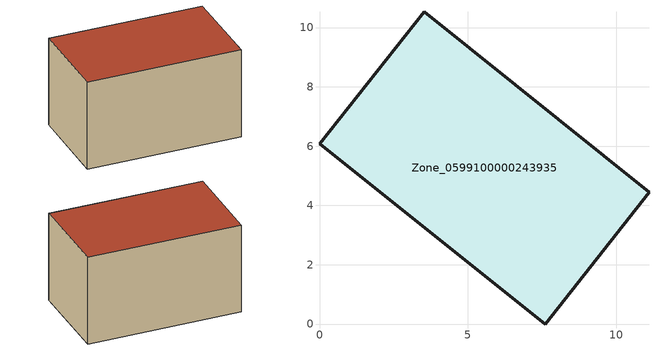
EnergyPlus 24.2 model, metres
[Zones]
Zone_0599100000243935
 floor ground (C_G): 11.11,4.45 7.62,0 0,6.09 3.54,10.53 z0.44
 wall outside (C_F): 11.11,4.45 3.54,10.53 0,6.09 7.62,0 11.11,4.45 z0.44:6.22
 roof outside (C_R): 7.62,0 11.11,4.45 3.54,10.53 0,6.09 z6.22
[BUILDING]
Pand.0599100000243935: North Axis=0; Terrain=City; Loads Convergence Tolerance Value=0.04; Temperature Convergence Tolerance Value=0.4; Solar Distribution=FullExterior; Maximum Number of Warmup Days=25; Minimum Number of Warmup Days=1
[Site:Location]
Rotterdam.The.Hague.AP_ZH_NLD Design_Conditions: Latitude=51.96; Longitude=4.45; Time Zone=1; Elevation=-4.5
[SITE:GROUNDTEMPERATURE:BUILDINGSURFACE]
18, 18, 18, 18, 18, 18, 18, 18, 18, 18, 18, 18
[MATERIAL] Thermal Absorptance=0.9; Solar Absorptance=0.7; Visible Absorptance=0.7
Name | Roughness | Thickness | Conductivity | Density | Specific Heat
G.TC.1992-2005 | MediumSmooth | 0.15 | 0.06 | 540 | 1210
F.TC.1992-2005 | Rough | 0.3 | 0.12 | 1920 | 840
R.TC.1992-2005 | MediumRough | 0.2 | 0.08 | 1500 | 1000
[CONSTRUCTION]
C_G: G.TC.1992-2005
C_F: F.TC.1992-2005
C_R: R.TC.1992-2005
[ZONE]
Zone_0599100000243935: Type=1; Multiplier=1; Ceiling Height=Autocalculate; Volume=Autocalculate; Floor Area=autocalculate; Part of Total Floor Area=Yes
[ZONEINFILTRATION:DESIGNFLOWRATE]
Infil_Zone_0599100000243935: Zone or ZoneList or Space or SpaceList=Zone_0599100000243935; Schedule=AlwaysOn; Design Flow Rate Calculation Method=Flow/Area; Flow Rate per Floor Area=0.0015; Constant Term Coefficient=1; Temperature Term Coefficient=0; Velocity Term Coefficient=0; Velocity Squared Term Coefficient=0
[HVACTEMPLATE:ZONE:IDEALLOADSAIRSYSTEM]
Zone_0599100000243935: Maximum Heating Supply Air Temperature=50; Minimum Cooling Supply Air Temperature=13; Maximum Heating Supply Air Humidity Ratio=0.0156; Minimum Cooling Supply Air Humidity Ratio=0.0077; Heating Limit=NoLimit; Cooling Limit=NoLimit; Dehumidification Control Type=ConstantSensibleHeatRatio; Cooling Sensible Heat Ratio=0.7; Dehumidification Setpoint=60; Humidification Control Type=None; Humidification Setpoint=30; Outdoor Air Method=None; Outdoor Air Flow Rate per Person=0.00944; Outdoor Air Flow Rate per Zone Floor Area=0; Outdoor Air Flow Rate per Zone=0; Demand Controlled Ventilation Type=None; Outdoor Air Economizer Type=NoEconomizer; Heat Recovery Type=None; Sensible Heat Recovery Effectiveness=0.7; Latent Heat Recovery Effectiveness=0.65
[ZONECONTROL:THERMOSTAT]
ThermostatControl_Zone_0599100000243935: Zone or ZoneList=Zone_0599100000243935; Control Type Schedule=DualSetpointControlType; Control 1=Thermostat_Zone_0599100000243935; Temperature Difference Between Cutout And Setpoint=0
[THERMOSTATSETPOINT:DUALSETPOINT]
Thermostat_Zone_0599100000243935: Heating Setpoint Temperature Schedule=HeatingSetpoint_Zone_0599100000243935; Cooling Setpoint Temperature Schedule=CoolingSetpoint_Zone_0599100000243935
[SCHEDULE:COMPACT]
HeatingSetpoint_Zone_0599100000243935: Through: 12/31, For: AllDays, Until: 24:00, 21
CoolingSetpoint_Zone_0599100000243935: Through: 12/31, For: AllDays, Until: 24:00, 24
DualSetpointControlType: Through: 12/31, For: AllDays, Until: 24:00, 4
AlwaysOn: Through: 12/31, For: AllDays, Until: 24:00, 1
